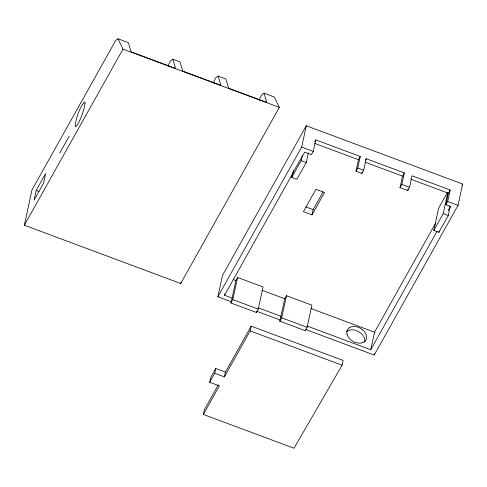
<?xml version="1.0" encoding="UTF-8"?>
<svg xmlns="http://www.w3.org/2000/svg" width="487" height="487" viewBox="0 0 487 487"><rect width="100%" height="100%" fill="white"/><g stroke="black" fill="none" stroke-linecap="round" stroke-linejoin="round"><path stroke-width="0.73" d="M259.504 100.145L259.985 97.93L261.793 94.703L263.96 93.163L274.321 97.029L279.343 107.377L180.707 283.495L24.35 225.219L31.972 189.967L115.796 40.293L117.964 38.759L128.343 42.625L131.143 51.878L175.63 68.454L172.83 59.201L170.657 60.741L168.855 63.967L168.374 66.177M36.196 190.374L34.09 200.12L43.52 183.282L45.626 173.542L36.196 190.374L38.96 191.409M213.665 83.058L214.14 80.842L215.948 77.616L218.115 76.082L225.828 78.955L228.628 88.208L266.766 102.416L263.96 93.163M180.707 283.495L181.024 282.022M231.362 301.812L217.859 296.778L222.474 275.435L306.293 125.768L462.65 184.037L458.036 205.38L374.211 355.047L305.276 329.358M232.104 298.062L230.935 302.975L256.357 312.453L258.244 309.081L263.029 286.959L237.601 277.48L235.891 280.536L232.104 298.062L224.556 295.25L224.872 293.789M203.347 414.461L219.357 385.874L209.684 382.265L210.713 377.51L215.753 368.501L225.432 372.111L251.164 326.156L343.146 360.435L342.118 365.189L293.996 448.241L203.347 414.461L204.376 409.707L218.2 385.016M209.684 382.265L214.73 373.255L215.753 368.501M230.935 302.975L232.823 299.608L237.601 277.48M214.73 373.255L224.404 376.865L225.432 372.111M224.404 376.865L250.135 330.91L251.164 326.156M256.357 312.453L256.643 311.138M308.332 152.967L306.256 162.555L296.827 179.393L291.743 177.499L292.736 172.897L304.71 152.139L311.467 154.659L313.275 151.433L315.765 139.897L360.258 156.479L357.762 168.009L355.96 171.235L361.89 173.445L363.692 170.219L366.187 158.695L404.32 172.909L401.83 184.433L400.022 187.659L407.735 190.533L409.543 187.306L412.032 175.783L450.171 189.991L447.681 201.521L445.873 204.741L450.895 206.616L448.637 210.646L449.306 210.895L448.314 215.498L438.884 232.336L433.801 230.436L438.586 208.314L447.504 192.383M224.556 295.25L293.022 173.007L293.576 170.45M217.859 296.778L301.678 147.111L306.293 125.768M291.743 177.499L301.173 160.661L302.165 156.065M302.451 156.169L302.561 155.676M279.812 321.189L284.773 298.75L286.484 295.7L311.905 305.172L307.12 327.301L305.239 330.667L279.812 321.189L281.699 317.822L286.484 295.7M312.021 214.858L324.555 192.487L315.947 189.279L303.419 211.65L312.021 214.858L313.153 209.623L323.106 191.86M355.96 171.235L358.45 159.706L360.258 156.479M361.89 173.445L362.2 172.002M400.022 187.659L402.512 176.13L404.32 172.909M307.114 326.016L370.741 349.733L374.533 332.201L435.737 222.924M407.735 190.533L408.045 189.09M374.211 355.047L374.533 353.574M438.884 232.336L439.171 231.021M433.801 230.436L443.231 213.598L447.693 192.949M445.873 204.741L448.363 193.217L450.171 189.991M448.637 210.646L449.684 205.812M59.737 153.082L69.172 136.238M117.964 38.759L122.986 49.108L24.35 225.219M314.681 141.833L315.765 139.897M365.463 159.986L366.187 158.695M461.913 185.346L462.65 184.037M370.741 349.733L437.028 231.374M363.978 342.057L365.171 341.095M349.441 327.587C353.44 325.359 358.462 326.716 361.975 329.267M172.83 59.201L179.983 61.867L182.789 71.12L220.921 85.335L218.115 76.082M122.986 49.108L279.343 107.377M314.669 143.385L358.45 159.706M365.086 162.183L402.512 176.13M410.937 179.271L448.363 193.217M301.678 147.111L313.275 151.433M357.762 168.009L363.692 170.219M401.83 184.433L409.543 187.306M447.681 201.521L458.036 205.38M301.173 160.661L306.256 162.555M443.231 213.598L448.314 215.498M305.873 206.914L313.153 209.623M233.151 279.514L235.891 280.536M262.03 290.276L284.773 298.75M310.901 308.49L374.533 332.201M258.238 307.802L280.981 316.282M232.823 299.608L258.244 309.081M281.699 317.822L307.12 327.301M256.947 311.345L280.402 320.087M250.135 330.91L342.118 365.189M347 334.326L348.607 337.564L349.885 339.055A10.744 7.64 29.3 0 0 355.078 342.361L358.968 343.189A10.562 7.512 29.3 0 0 366.522 338.514A10.562 7.512 29.3 0 0 361.975 329.322M346.379 331.884A10.623 7.549 29.3 0 1 347.572 330.917C351.571 328.688 356.594 330.052 360.112 332.597A10.623 7.549 29.3 0 1 363.935 337.01A10.623 7.549 29.3 0 1 364.678 341.819M347.073 334.362A10.562 7.512 29.3 0 1 349.502 327.666M85.073 103.195L84.16 108.157L81.877 115.188A13.198 1.978 -69.6 0 1 78.991 121.914A13.277 1.991 -69.6 0 1 76.483 126.072L75.448 126.669L75.193 126.255C76.002 117.702 79.198 108.869 84.312 101.966L85.006 102.319L85.073 103.195"/></g></svg>
